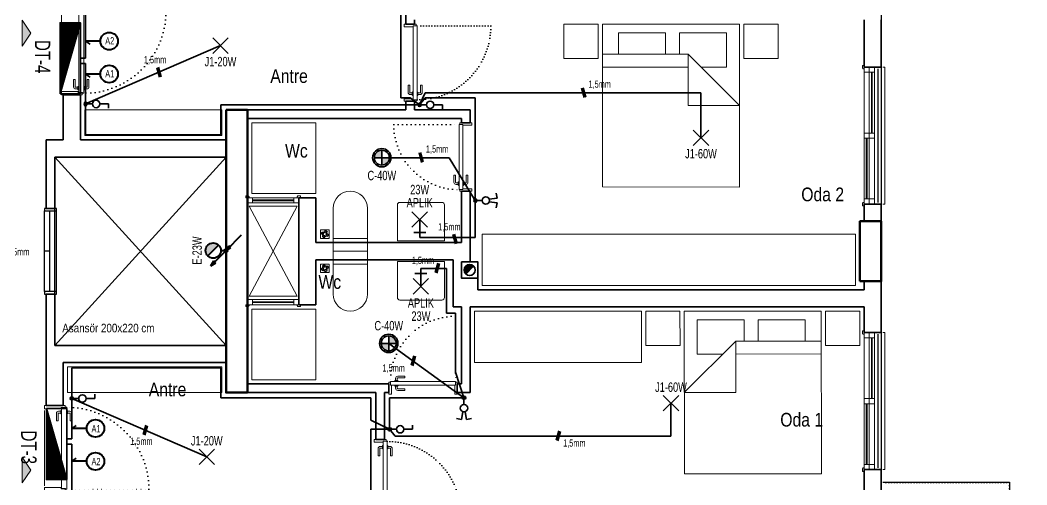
# Model space of a CAD drawing. Header units: millimetres. Extents: x 1852829 to 1882754, y -270850 to -231658.
# Drawn here: x 1858397 to 1859573, y -248104 to -247561 of the extents above; entities that cross this region are included whole.
import ezdxf
from ezdxf.enums import TextEntityAlignment as Align

# ---------------------------------------------------------------- set-up
doc = ezdxf.new("R2010")
doc.units = ezdxf.units.MM
for name, pattern in [('CONTINOUS', [0]), ('CONTINU', [0]), ('DASHED', [0.75, 0.5, -0.25]), ('DOT', [0.25, 0, -0.25]), ('izdüşüm arka', [3.175, 0, -3.175])]:
    doc.linetypes.add(name, pattern=pattern)
for name, color, linetype, lineweight in [('a_ba', 6, 'Continuous', 50), ('a_doğrama', 251, 'Continuous', 20), ('a_duvar', 251, 'Continuous', 35), ('a_görünüş', 32, 'Continuous', 25), ('a_görünüş_ince', 8, 'Continuous', 20), ('a_izdüşüm_arka', 251, 'izdüşüm arka', 30), ('a_not_mahal', 253, 'Continuous', 5), ('a_not_misc', 144, 'Continuous', 5), ('a_not_text', 7, 'Continuous', 13), ('a_tefriş', 8, 'Continuous', 20), ('Aydınlatma', 4, 'CONTINOUS', 35), ('Aydınlatma_', 3, 'Continuous', 40), ('Genel', 4, 'CONTINOUS', 40), ('genell', 4, 'Continuous', 25), ('Priz', 6, 'CONTINOUS', 40), ('Topraklama', 3, 'DASHED', 40)]:
    doc.layers.add(name, color=color, linetype=linetype, lineweight=lineweight)
doc.layers.add('a_basılmayacak', color=251, linetype='Continuous', lineweight=5, plot=False)
doc.layers.add('a_m2_taks', color=147, linetype='Continuous', plot=False)
doc.styles.add('Grupcad', font='arial.ttf', dxfattribs={"width": 0.7})
doc.styles.add('OL', font='tsimplex.shx', dxfattribs={"width": 0.8, "height": 12})
doc.styles.add('ROMANTUR', font='arial.ttf', dxfattribs={"width": 0.7})
doc.styles.get("Standard").update_dxf_attribs({"font": 'ARIALN.TTF'})

# ---------------------------------------------------------------- blocks, each defined once
blk = doc.blocks.new('K1')
at = {"layer": 'a_doğrama', "color": 251}
for points in [[(-17.5, -2.5), (-22, -2.5), (-22, 0), (2, 0), (2, -4), (-17.5, -4), (-17.5, -2.5)], [(-27.5, -93.1), (-25, -93.1)], [(-14.5, -93.1), (-17, -93.1)], [(-17.5, -97.5), (-22, -97.5), (-22, -100), (2, -100), (2, -96), (-17.5, -96), (-17.5, -97.5)]]:
    blk.add_lwpolyline(points, dxfattribs=at)
blk.add_lwpolyline([(-18, -14), (-18, -4), (-18, -3), (-22.5, -3), (-22.5, -2.5), (-22.5, -2), (-24, -2), (-24, -2.5), (-24, -12.5), (-24, -88), (-24, -97.5), (-24, -98), (-22.5, -98), (-22.5, -97.5), (-22.5, -97), (-18, -97), (-18, -96), (-18, -86.5)], close=True, dxfattribs=at)
for points in [[(-25, -91.1), (-27.5, -91.1, -0.414214), (-28, -90.6), (-28, -82.1), (-30, -82.1), (-30, -90.6)], [(-17, -91.1), (-14.5, -91.1, 0.414214), (-14, -90.6), (-14, -82.1), (-12, -82.1), (-12, -90.6)], [(-24, -94.1), (-24.5, -94.1, -0.414214), (-25, -93.6), (-25, -90.6, -0.414214), (-24.5, -90.1), (-24, -90.1)], [(-18, -94.1), (-17.5, -94.1, 0.414214), (-17, -93.6), (-17, -90.6, 0.414214), (-17.5, -90.1), (-18, -90.1)]]:
    blk.add_lwpolyline(points, format="xyb", dxfattribs=at)
for centre, start, end in [((-27.5, -90.6), 180, 270), ((-14.5, -90.6), 270, 0)]:
    blk.add_arc(centre, 2.5, start, end, dxfattribs=at)
at = {"layer": 'a_görünüş_ince', "color": 251}
blk.add_line((2, -6), (2, -94), dxfattribs=at)
at = {"layer": 'a_izdüşüm_arka', "color": 251, "linetype": 'DOT', "ltscale": 20}
blk.add_line((-24, -2), (-120, -2), dxfattribs=at)
blk.add_arc((-24, -2), 96, 180, 270, dxfattribs=at)
blk = doc.blocks.new('K2')
at = {"layer": 'a_doğrama', "color": 251, "linetype": 'Continuous'}
for p, q in [((-13, 88.1), (-13, 1.9)), ((-13, 88.1), (-8.5, 88.1)), ((-12, 90), (-12, 88.1)), ((-12, 90), (-10, 90)), ((-8.5, 88.1), (-8.5, 1.9)), ((-13, 1.9), (-8.5, 1.9)), ((-12, 0), (-12, 1.9)), ((-12, 0), (-10, 0))]:
    blk.add_line(p, q, dxfattribs=at)
at = {"layer": 'a_doğrama', "color": 251}
for points in [[(-13, 83.1), (-13.5, 83.1, 0.414214), (-14, 82.6), (-14, 79.6, 0.414214), (-13.5, 79.1), (-13, 79.1)], [(-8.5, 83.1), (-8, 83.1, -0.414214), (-7.5, 82.6), (-7.5, 79.6, -0.414214), (-8, 79.1), (-8.5, 79.1)], [(-14, 80.1), (-16.5, 80.1, 0.414214), (-17, 79.6), (-17, 71.1), (-19, 71.1), (-19, 79.6)], [(-7.5, 80.1), (-5, 80.1, -0.414214), (-4.5, 79.6), (-4.5, 71.1), (-2.5, 71.1), (-2.5, 79.6)]]:
    blk.add_lwpolyline(points, format="xyb", dxfattribs=at)
at = {"layer": 'a_doğrama', "color": 251, "linetype": 'Continuous'}
for points in [[(0, 90), (2, 90), (2, 87), (-8.5, 87)], [(0, 0), (2, 0), (2, 3), (-8.5, 3)]]:
    blk.add_lwpolyline(points, dxfattribs=at)
at = {"layer": 'a_doğrama', "color": 251}
for points in [[(-16.5, 82.1), (-14, 82.1)], [(-5, 82.1), (-7.5, 82.1)]]:
    blk.add_lwpolyline(points, dxfattribs=at)
for centre, start, end in [((-16.5, 79.6), 90, 180), ((-5, 79.6), 0, 90)]:
    blk.add_arc(centre, 2.5, start, end, dxfattribs=at)
at = {"layer": 'a_izdüşüm_arka', "color": 251}
blk.add_lwpolyline([(-99.2, 1.9), (-13, 1.9)], dxfattribs=at)
blk.add_arc((-13, 1.9), 86.2, 90, 180, dxfattribs=at)
blk = doc.blocks.new('klozet')
at = {"layer": 'a_tefriş'}
blk.add_line((20, 0), (-20, 0), dxfattribs=at)
for points in [[(-20, 0), (-20, -15), (20, -15), (20, 0)], [(-20, -50), (-20, -15)], [(20, -50), (20, -15)]]:
    blk.add_lwpolyline(points, dxfattribs=at)
blk.add_arc((0, -50), 20, 180, 360, dxfattribs=at)
blk = doc.blocks.new('k_80')
at = {"layer": 'a_doğrama', "color": 251, "linetype": 'Continuous'}
for p, q in [((-80, 2), (-78.1, 2)), ((-80, 2), (-80, 0)), ((-78.1, 3), (-1.9, 3)), ((-78.1, 3), (-78.1, -1.5)), ((-1.9, 3), (-1.9, -1.5)), ((0, 2), (-1.9, 2)), ((0, 2), (0, 0)), ((-78.1, -1.5), (-1.9, -1.5))]:
    blk.add_line(p, q, dxfattribs=at)
at = {"layer": 'a_doğrama', "color": 251}
for points in [[(-73.1, 3), (-73.1, 3.5, -0.414214), (-72.6, 4), (-69.6, 4, -0.414214), (-69.1, 3.5), (-69.1, 3)], [(-70.1, 4), (-70.1, 6.5, -0.414214), (-69.6, 7), (-61.1, 7), (-61.1, 9), (-69.6, 9)], [(-73.1, -1.5), (-73.1, -2, 0.414214), (-72.6, -2.5), (-69.6, -2.5, 0.414214), (-69.1, -2), (-69.1, -1.5)], [(-70.1, -2.5), (-70.1, -5, 0.414214), (-69.6, -5.5), (-61.1, -5.5), (-61.1, -7.5), (-69.6, -7.5)]]:
    blk.add_lwpolyline(points, format="xyb", dxfattribs=at)
for points in [[(-72.1, 6.5), (-72.1, 4)], [(-72.1, -5), (-72.1, -2.5)]]:
    blk.add_lwpolyline(points, dxfattribs=at)
at = {"layer": 'a_doğrama', "color": 251, "linetype": 'Continuous'}
for points in [[(-80, -10), (-80, -12), (-77, -12), (-77, -1.5)], [(0, -10), (0, -12), (-3, -12), (-3, -1.5)]]:
    blk.add_lwpolyline(points, dxfattribs=at)
at = {"layer": 'a_doğrama', "color": 251}
for centre, start, end in [((-69.6, 6.5), 90, 180), ((-69.6, -5), 180, 270)]:
    blk.add_arc(centre, 2.5, start, end, dxfattribs=at)
at = {"layer": 'a_izdüşüm_arka', "color": 251, "linetype": 'DOT', "ltscale": 20}
blk.add_line((-1.9, 79.2), (-1.9, 3), dxfattribs=at)
blk.add_arc((-1.9, 3), 76.2, 90, 180, dxfattribs=at)
blk = doc.blocks.new('M1')
at = {"layer": 'a_doğrama', "linetype": 'Continuous'}
for p, q in [((-24, 6), (-30, 6)), ((-30, 0), (-30, 6)), ((-24, 0), (-30, 0)), ((-24, 0), (-24, 6)), ((30, 6), (24, 6)), ((24, 6), (24, 0)), ((30, 0), (30, 6)), ((30, 0), (24, 0))]:
    blk.add_line(p, q, dxfattribs=at)
at = {"layer": 'a_doğrama'}
for p, q in [((24, 3.5), (-24, 3.5)), ((24, 2.5), (-24, 2.5))]:
    blk.add_line(p, q, dxfattribs=at)
for points in [[(-28, -1), (-28, 0), (-32, 0), (-32, -2), (-29, -2)], [(28, -1), (28, 0), (32, 0), (32, -2), (29, -2)]]:
    blk.add_lwpolyline(points, close=True, dxfattribs=at)
at = {"layer": 'a_görünüş_ince'}
for p, q in [((24, 6), (-24, 6)), ((-24, 0), (24, 0))]:
    blk.add_line(p, q, dxfattribs=at)
blk = doc.blocks.new('160p')
at = {"layer": 'a_doğrama', "color": 251}
for points in [[(-6, -6), (-6, 0), (-12, 0), (-12, -6)], [(0, -6), (0, 0), (-6, 0), (-6, -6)], [(-6, -83), (-6, -77), (-12, -77), (-12, -83)], [(0, -83), (0, -77), (-6, -77), (-6, -83)], [(-6, -160), (-6, -154), (-12, -154), (-12, -160)], [(0, -160), (0, -154), (-6, -154), (-6, -160)]]:
    blk.add_lwpolyline(points, close=True, dxfattribs=at)
for points in [[(2, -1), (2, 2), (0, 2), (0, -2), (1, -2), (2, -1)], [(-9.5, -6), (-9.5, -77)], [(-8.5, -6), (-8.5, -77)], [(-3.5, -83), (-3.5, -154)], [(-2.5, -83), (-2.5, -154)], [(2, -159), (2, -162), (0, -162), (0, -158), (1, -158), (2, -159)]]:
    blk.add_lwpolyline(points, dxfattribs=at)
at = {"layer": 'a_görünüş_ince', "color": 251}
for points in [[(-22, -160), (-24, -160), (-24, 0), (-22, 0)], [(-12, -77), (-12, -6)], [(-6, -77), (-6, -6)], [(-6, -77), (-6, -6)], [(0, -77), (0, -6)], [(-12, -154), (-12, -83)], [(-6, -154), (-6, -83)], [(-6, -154), (-6, -83)], [(0, -154), (0, -83)]]:
    blk.add_lwpolyline(points, dxfattribs=at)
blk = doc.blocks.new('baca_müstakil')
at = {"layer": 'a_duvar'}
h = blk.add_hatch(color=256, dxfattribs=at)
h.dxf.hatch_style = 1
h.paths.add_polyline_path([(4.9, -4.9, 0.198912), (3, -9.5, 0.668179), (14.1, -14.1)])
blk.add_line((4.9, -4.9), (14.1, -14.1), dxfattribs=at)
blk.add_lwpolyline([(0, -19), (19, -19), (19, 0), (0, 0)], close=True, dxfattribs=at)
blk.add_circle((9.5, -9.5), 6.5, dxfattribs=at)
blk = doc.blocks.new('tefriş_yatak_çift')
at = {"layer": 'a_tefriş'}
for points in [[(-85, -5), (-85, -45), (-125, -45), (-125, -5)], [(80, -195), (80, -5), (-80, -5), (-80, -195)], [(85, -5), (85, -45), (125, -45), (125, -5)]]:
    blk.add_lwpolyline(points, close=True, dxfattribs=at)
for points in [[(-6.3, -40), (-6.3, -15), (-61.3, -15), (-61.3, -40)], [(35, -55), (65, -55), (65, -15), (10, -15), (10, -40)], [(-80, -40), (20, -40), (80, -100), (20, -100), (20, -40)], [(-80, -55), (20, -55)]]:
    blk.add_lwpolyline(points, dxfattribs=at)
blk = doc.blocks.new('tefriş_süzgeç')
at = {"layer": 'a_tefriş'}
for p, q in [((5, 0), (-5, 0)), ((-5, 0), (-5, -10)), ((5, -10), (5, 0)), ((-5, -10), (5, -10)), ((-3.6, -5.1), (-4.1, -5.1)), ((-2.6, -5.1), (-3.1, -5.1)), ((-2.5, -2.5), (-2.9, -2.2)), ((-2.6, -7.6), (-2.9, -7.9)), ((-2, -3.3), (-2.3, -3)), ((-1.9, -6.9), (-2.2, -7.2)), ((-1.6, -5.1), (-2.1, -5.1)), ((-1.2, -3.9), (-1.5, -3.6)), ((-1.2, -6.2), (-1.5, -6.5)), ((-0.2, -2.5), (-0.2, -2)), ((-0.1, -1.5), (-0.1, -1)), ((-0.1, -3), (-0.1, -3.5)), ((-0.1, -6.6), (-0.1, -7.1)), ((-0.1, -7.6), (-0.1, -8.1)), ((-0.1, -8.6), (-0.1, -9.1)), ((1, -4), (1.4, -3.6)), ((1.1, -6.2), (1.4, -6.5)), ((1.5, -5.1), (2, -5.1)), ((1.7, -3.3), (2.1, -2.9)), ((1.8, -6.9), (2.1, -7.2)), ((2.5, -2.5), (2.8, -2.2)), ((2.5, -5.1), (3, -5.1)), ((2.5, -7.5), (2.8, -7.9)), ((3.5, -5.1), (4, -5.1))]:
    blk.add_line(p, q, dxfattribs=at)
for centre, radius, start, end in [((-0.1, -5.1), 4.06, 134.2896, 180), ((-0.1, -5.1), 3.56, 134.2896, 180), ((-0.1, -5.1), 3.06, 180, 225), ((-0.1, -5.1), 4.06, 225, 270), ((-0.1, -5.1), 2.56, 180, 225), ((-0.1, -5.1), 3.56, 225, 270), ((-0.4, -4.4), 2.4, 84.5943, 143.2016), ((-0.1, -5.1), 2.06, 134.2896, 180), ((-0.1, -5), 2.44, 90.343, 138.1212), ((-0.1, -5.1), 1.56, 134.2896, 180), ((-0.1, -5.1), 2.06, 225, 270), ((-0.1, -5.1), 1.56, 225, 270), ((-0.1, -5.1), 4.06, 45, 90), ((-0.1, -5.1), 3.56, 45, 90), ((-0.1, -5.1), 2.06, 45, 90), ((-0.1, -5.1), 1.56, 45, 90), ((-0.1, -5.1), 2.56, 270, 315.7104), ((-0.1, -5.1), 3.06, 270, 315.7104), ((-0.1, -5.1), 1.56, 314.2896, 360), ((-0.1, -5.1), 2.06, 314.2896, 360), ((-0.1, -5.1), 2.56, 360, 45), ((-0.1, -5.1), 3.06, 360, 45), ((-0.1, -5.1), 3.56, 314.2896, 360), ((-0.1, -5.1), 4.06, 314.2896, 360)]:
    blk.add_arc(centre, radius, start, end, dxfattribs=at)
blk = doc.blocks.new('L1-23W')
at = {"layer": 'Aydınlatma_', "linetype": 'CONTINU'}
h = blk.add_hatch(color=1, dxfattribs=at)
edge = h.paths.add_edge_path()
edge.add_arc((0, 14.9), 8.91, 360, 495, ccw=False)
edge.add_arc((0, 14.9), 8.91, 315, 360, ccw=False)
edge.add_line((6.3, 8.6), (-6.3, 21.2))
at = {"layer": 'Aydınlatma_', "color": 1, "linetype": 'CONTINU'}
blk.add_line((6.3, 8.6), (-6.3, 21.2), dxfattribs=at)
at = {"layer": 'Aydınlatma_', "linetype": 'CONTINU'}
blk.add_line((-6, 0), (6, 0), dxfattribs=at)
at = {"layer": 'Aydınlatma_', "linetype": 'CONTINU', "ltscale": 5}
blk.add_line((0, 6), (0, 0), dxfattribs=at)
at = {"layer": 'Aydınlatma_', "color": 1, "linetype": 'CONTINU'}
blk.add_circle((0, 14.9), 8.91, dxfattribs=at)
at = {"layer": 'Aydınlatma_', "color": 4, "linetype": 'CONTINU', "style": 'Grupcad', "width": 0.7, "flags": 8}
blk.add_attdef('L1-23W', text='', height=11, dxfattribs=at).set_placement((0, 33.8), align=Align.MIDDLE_CENTER)
blk = doc.blocks.new('YUKARIYA GIDEN HAT')
at = {"linetype": 'Continuous'}
blk.add_hatch(color=0, dxfattribs=at).paths.add_polyline_path([(12.1, 14.3), (14.3, 12.1), (17.8, 17.8)])
h = blk.add_hatch(color=7, dxfattribs=at)
edge = h.paths.add_edge_path()
edge.add_arc((0, 0), 1.75, 0, 360)
at = {"color": 0, "linetype": 'Continuous'}
for p, q in [((0, 0), (17.8, 17.8)), ((17.8, 17.8), (12.1, 14.3)), ((12.1, 14.3), (14.3, 12.1)), ((17.8, 17.8), (14.3, 12.1))]:
    blk.add_line(p, q, dxfattribs=at)
at = {"color": 7, "linetype": 'Continuous'}
blk.add_circle((0, 0), 1.75, dxfattribs=at)
blk = doc.blocks.new('ASAGIDAN GELEN HAT')
at = {"linetype": 'Continuous'}
blk.add_hatch(color=0, dxfattribs=at).paths.add_polyline_path([(-5.7, -3.4), (-3.5, -5.6), (0, 0)])
h = blk.add_hatch(color=7, dxfattribs=at)
edge = h.paths.add_edge_path()
edge.add_arc((0, 0), 1.75, 0, 360)
at = {"color": 0, "linetype": 'Continuous'}
for p, q in [((-17.8, -17.8), (0, 0)), ((0, 0), (-5.7, -3.4)), ((0, 0), (-3.5, -5.6)), ((-5.7, -3.4), (-3.5, -5.6))]:
    blk.add_line(p, q, dxfattribs=at)
at = {"color": 7, "linetype": 'Continuous'}
blk.add_circle((0, 0), 1.75, dxfattribs=at)
blk = doc.blocks.new('ASAGIDAN YUKARIYA HAT')
at = {"color": 0, "linetype": 'CONTINOUS'}
for name in ['YUKARIYA GIDEN HAT', 'ASAGIDAN GELEN HAT']:
    blk.add_blockref(name, (0, 0), dxfattribs=at)
blk = doc.blocks.new('KAT PANOSU')
at = {"layer": 'Aydınlatma', "linetype": 'CONTINU'}
h = blk.add_hatch(dxfattribs=at)
h.set_pattern_fill('ANSI31', color=2)
h.set_pattern_definition([(45, (274.5771, -113244.44112), (-0.08838834765, 0.08838834765), [])])
h.paths.add_polyline_path([(41.5, 11.9), (-41.5, -11.9), (41.5, -11.9)])
at = {"layer": 'Aydınlatma', "color": 2, "linetype": 'CONTINU'}
blk.add_line((-41.5, -11.9), (41.5, 11.9), dxfattribs=at)
blk.add_line((-41.5, -11.9), (41.5, 11.9), dxfattribs=at)
blk.add_line((-41.5, -11.9), (41.5, 11.9), dxfattribs=at)
blk.add_line((-41.5, -11.9), (41.5, 11.9), dxfattribs=at)
blk.add_line((-41.5, -11.9), (41.5, 11.9), dxfattribs=at)
blk.add_line((-41.5, -11.9), (41.5, 11.9), dxfattribs=at)
blk.add_lwpolyline([(-41.5, -11.9), (-41.5, 11.9), (41.5, 11.9), (41.5, -11.9)], close=True, dxfattribs=at)
blk.add_lwpolyline([(-41.5, -11.9), (-41.5, 11.9), (41.5, 11.9), (41.5, -11.9)], close=True, dxfattribs=at)
blk.add_lwpolyline([(-41.5, -11.9), (-41.5, 11.9), (41.5, 11.9), (41.5, -11.9)], close=True, dxfattribs=at)
blk.add_lwpolyline([(-41.5, -11.9), (-41.5, 11.9), (41.5, 11.9), (41.5, -11.9)], close=True, dxfattribs=at)
blk.add_lwpolyline([(-41.5, -11.9), (-41.5, 11.9), (41.5, 11.9), (41.5, -11.9)], close=True, dxfattribs=at)
blk.add_lwpolyline([(-41.5, -11.9), (-41.5, 11.9), (41.5, 11.9), (41.5, -11.9)], close=True, dxfattribs=at)
blk = doc.blocks.new('J1-20W')
at = {"layer": 'Aydınlatma', "color": 1, "linetype": 'CONTINU'}
for p, q in [((9, 9), (-9, -9)), ((-9, 9), (9, -9))]:
    blk.add_line(p, q, dxfattribs=at)
at = {"layer": 'Aydınlatma', "linetype": 'CONTINU', "style": 'Grupcad', "width": 0.7, "flags": 8}
blk.add_attdef('J1-20W', text='', height=11, dxfattribs=at).set_placement((0, 18.7), align=Align.MIDDLE_CENTER)
blk = doc.blocks.new('C-20W')
at = {"layer": 'Aydınlatma', "linetype": 'CONTINU'}
h = blk.add_hatch(color=1, dxfattribs=at)
h.paths.add_polyline_path([(8.7, 0), (0, 0), (0, 8.7, -0.414214)])
h.paths.add_polyline_path([(0, -8.7, -0.414214), (-8.7, 0), (0, 0)])
at = {"layer": 'Aydınlatma', "color": 1, "linetype": 'CONTINU'}
for p, q in [((8.7, 0), (-8.7, 0)), ((0, 8.7), (0, -8.7))]:
    blk.add_line(p, q, dxfattribs=at)
at = {"layer": 'Aydınlatma', "linetype": 'CONTINU'}
blk.add_circle((0, 0), 10.7, dxfattribs=at)
at = {"layer": 'Aydınlatma', "color": 1, "linetype": 'CONTINU'}
blk.add_circle((0, 0), 8.7, dxfattribs=at)
at = {"layer": 'Aydınlatma', "linetype": 'CONTINU', "style": 'Grupcad', "width": 0.7, "flags": 8}
blk.add_attdef('C-40W', text='', height=11, dxfattribs=at).set_placement((0, 20.7), align=Align.MIDDLE_CENTER)
blk = doc.blocks.new('APLIK dahili tip1-23W')
at = {"layer": 'Aydınlatma', "color": 1, "linetype": 'CONTINU'}
for p, q in [((9, 24), (-9, 6)), ((-9, 24), (9, 6))]:
    blk.add_line(p, q, dxfattribs=at)
at = {"layer": 'Aydınlatma', "linetype": 'CONTINU'}
for p, q in [((0, 15), (0, 0)), ((-7, 0), (7, 0)), ((0, 0), (0, 0))]:
    blk.add_line(p, q, dxfattribs=at)
at = {"layer": 'Aydınlatma', "linetype": 'CONTINU', "style": 'Grupcad', "width": 0.7, "flags": 8}
for tag, p in [('23W', (0, 50)), ('APLIK', (0, 34.5))]:
    blk.add_attdef(tag, text='', height=11, dxfattribs=at).set_placement(p, align=Align.MIDDLE_CENTER)
blk = doc.blocks.new('NORMAL ANAHTAR')
at = {"layer": 'Aydınlatma', "color": 6, "linetype": 'CONTINU'}
for p, q in [((0, 18.8), (-4.9, 18.8)), ((0, 8.6), (0, 18.8))]:
    blk.add_line(p, q, dxfattribs=at)
blk.add_circle((0, 4.3), 4.32, dxfattribs=at)
blk = doc.blocks.new('KOMUTATOR ANAHTAR')
at = {"layer": 'Aydınlatma', "color": 6, "linetype": 'CONTINU'}
for p, q in [((-2.9, 17.5), (-8.6, 16.5)), ((-1.4, 8.4), (-2.9, 17.5)), ((1.4, 8.4), (2.9, 17.5)), ((2.9, 17.5), (8.6, 16.5))]:
    blk.add_line(p, q, dxfattribs=at)
blk.add_circle((0, 4.3), 4.32, dxfattribs=at)
blk = doc.blocks.new('BUAT (Enerji)')
at = {"layer": 'Priz', "linetype": 'CONTINU'}
h = blk.add_hatch(color=256, dxfattribs=at)
edge = h.paths.add_edge_path()
edge.add_arc((0, 0), 1.75, 0, 360)
blk.add_circle((0, 0), 1.75, dxfattribs=at)

msp = doc.modelspace()

# ---------------------------------------------------------------- hatches: boundary and pattern name
at = {"layer": 'a_not_misc'}
h = msp.add_hatch(color=256, dxfattribs=at)
h.dxf.hatch_style = 1
h.paths.add_polyline_path([(1858399.7, -247561.7), (1858409.7, -247576.7), (1858399.7, -247591.7)])
h = msp.add_hatch(color=256, dxfattribs=at)
h.dxf.hatch_style = 1
h.paths.add_polyline_path([(1858399.7, -248071.9), (1858409.7, -248086.9), (1858399.7, -248101.9)])

# ---------------------------------------------------------------- linework, layer by layer
at = {"layer": 'a_ba', "color": 253}
for points in [[(1858637.7, -247666.3), (1858662.7, -247666.3), (1858662.7, -247996.3), (1858637.7, -247996.3), (1858637.7, -247971.3), (1858637.7, -247971.3), (1858637.7, -247691.3), (1858637.7, -247691.3)], [(1859377.7, -247866.3), (1859402.7, -247866.3), (1859402.7, -247796.3), (1859377.7, -247796.3)]]:
    msp.add_lwpolyline(points, close=True, dxfattribs=at)
at = {"layer": 'a_basılmayacak'}
for points in [[(1858742.7, -247763.8), (1858667.7, -247763.8), (1858667.7, -247681.3), (1858742.7, -247681.3)], [(1858742.7, -247898.8), (1858667.7, -247898.8), (1858667.7, -247981.3), (1858742.7, -247981.3)]]:
    msp.add_lwpolyline(points, close=True, dxfattribs=at)
at = {"layer": 'a_duvar'}
for p, q in [((1858847.7, -247541.3), (1858847.7, -247566.3)), ((1858857.7, -247566.3), (1858857.7, -247561.3)), ((1859382.7, -247561.3), (1859382.7, -247616.3)), ((1859402.7, -247616.3), (1859402.7, -247561.3)), ((1859382.7, -247616.3), (1859402.7, -247616.3)), ((1858447.7, -247701.3), (1858447.7, -247648.8)), ((1858467.7, -247701.3), (1858467.7, -247648.8)), ((1858847.7, -247656.3), (1858847.7, -247666.3)), ((1858857.7, -247666.3), (1858857.7, -247656.3)), ((1858637.7, -247666.3), (1858637.7, -247701.3)), ((1858847.7, -247666.3), (1858637.7, -247666.3)), ((1858662.7, -247676.3), (1858912.7, -247676.3)), ((1858922.7, -247666.3), (1858857.7, -247666.3)), ((1858912.7, -247676.3), (1858912.7, -247681.3)), ((1858922.7, -247681.3), (1858922.7, -247666.3)), ((1858427.7, -247701.3), (1858427.7, -247781.3)), ((1858447.7, -247701.3), (1858427.7, -247701.3)), ((1858637.7, -247701.3), (1858467.7, -247701.3)), ((1858437.7, -247781.3), (1858437.7, -247721.3)), ((1858437.7, -247721.3), (1858637.7, -247721.3)), ((1858637.7, -247721.3), (1858637.7, -247941.3)), ((1858662.7, -247768.8), (1858662.7, -247768.8)), ((1858742.7, -247768.8), (1858722.7, -247768.8)), ((1858722.7, -247768.8), (1858722.7, -247893.8)), ((1858742.7, -247821.3), (1858742.7, -247768.8)), ((1858912.7, -247761.3), (1858912.7, -247821.3)), ((1858922.7, -247843.8), (1858922.7, -247761.3)), ((1858437.7, -247781.3), (1858427.7, -247781.3)), ((1858427.7, -247781.3), (1858437.7, -247781.3)), ((1858662.7, -247788.8), (1858662.7, -247788.8)), ((1859402.7, -247926.3), (1859402.7, -247796.3)), ((1858742.7, -247821.3), (1858912.7, -247821.3)), ((1858902.7, -247841.3), (1858742.7, -247841.3)), ((1858742.7, -247893.8), (1858742.7, -247841.3)), ((1858902.7, -247841.3), (1858902.7, -247896.3)), ((1858662.7, -247873.8), (1858662.7, -247873.8)), ((1859382.7, -247876.3), (1858931.7, -247876.3)), ((1859382.7, -247866.3), (1859382.7, -247876.3)), ((1858427.7, -247881.3), (1858427.7, -247938.8)), ((1858437.7, -247881.3), (1858427.7, -247881.3)), ((1858437.7, -247941.3), (1858437.7, -247881.3)), ((1858662.7, -247893.8), (1858662.7, -247893.8)), ((1858722.7, -247893.8), (1858742.7, -247893.8)), ((1858912.7, -247896.3), (1858902.7, -247896.3)), ((1858912.7, -247896.3), (1858912.7, -247986.3)), ((1858922.7, -247996.3), (1858922.7, -247896.3)), ((1859382.7, -247896.3), (1858922.7, -247896.3)), ((1859382.7, -247896.3), (1859382.7, -247926.3)), ((1859402.7, -247926.3), (1859382.7, -247926.3)), ((1858427.7, -247938.8), (1858427.7, -248011.3)), ((1858437.7, -247941.3), (1858637.7, -247941.3)), ((1858447.7, -247961.3), (1858637.7, -247961.3)), ((1858447.7, -248011.3), (1858447.7, -247961.3)), ((1858827.7, -247986.3), (1858662.7, -247986.3)), ((1858912.7, -247986.3), (1858907.7, -247986.3)), ((1858647.7, -247996.3), (1858812.7, -247996.3)), ((1858812.7, -247996.3), (1858812.7, -248051.3)), ((1858822.7, -247996.3), (1858827.7, -247996.3)), ((1858822.7, -248051.3), (1858822.7, -247996.3)), ((1858907.7, -247996.3), (1858922.7, -247996.3)), ((1859382.7, -248086.3), (1859382.7, -248146.3)), ((1859402.7, -248101.3), (1859402.7, -248086.3)), ((1859402.7, -248176.3), (1859402.7, -248101.3))]:
    msp.add_line(p, q, dxfattribs=at)
for points in [[(1858847.7, -247566.3), (1858857.7, -247566.3)], [(1858447.7, -247648.8), (1858467.7, -247648.8)], [(1858847.7, -247656.3), (1858857.7, -247656.3)], [(1858912.7, -247681.3), (1858922.7, -247681.3)], [(1858912.7, -247761.3), (1858922.7, -247761.3)], [(1859402.7, -247796.3), (1859402.7, -247776.3), (1859382.7, -247776.3), (1859382.7, -247796.3)], [(1858931.7, -247862.8), (1858931.7, -247876.3)], [(1858827.7, -247986.3), (1858827.7, -247996.3)], [(1858907.7, -247986.3), (1858907.7, -247996.3)], [(1858427.7, -248011.3), (1858447.7, -248011.3)], [(1858812.7, -248051.3), (1858822.7, -248051.3)], [(1859382.7, -248086.3), (1859402.7, -248086.3)]]:
    msp.add_lwpolyline(points, dxfattribs=at)
at = {"layer": 'a_görünüş', "color": 251}
for points in [[(1859398.7, -247618.3), (1859398.7, -247774.3)], [(1859402.7, -247618.3), (1859402.7, -247774.3)], [(1858425.7, -247878.3), (1858425.7, -247784.3)], [(1858431.7, -247784.3), (1858431.7, -247878.3)], [(1858439.7, -247878.3), (1858439.7, -247784.3)], [(1858431.7, -247831.3), (1858425.7, -247831.3)], [(1859398.7, -247928.3), (1859398.7, -248084.3)], [(1859402.7, -247928.3), (1859402.7, -248084.3)], [(1859552.3, -248101.3), (1859404.7, -248101.3)], [(1859552.3, -248101.3), (1859552.3, -248721.3)]]:
    msp.add_lwpolyline(points, dxfattribs=at)
for points in [[(1858439.7, -247781.3), (1858425.7, -247781.3), (1858425.7, -247784.3), (1858439.7, -247784.3)], [(1858439.7, -247878.3), (1858425.7, -247878.3), (1858425.7, -247881.3), (1858439.7, -247881.3)]]:
    msp.add_lwpolyline(points, close=True, dxfattribs=at)
at = {"layer": 'a_görünüş_ince'}
for points in [[(1858664.7, -247778.8), (1858720.7, -247778.8)], [(1858664.7, -247883.8), (1858720.7, -247883.8)]]:
    msp.add_lwpolyline(points, dxfattribs=at)
at = {"layer": 'a_izdüşüm_arka'}
msp.add_lwpolyline([(1857322.7, -248101.3), (1857173.2, -248101.3), (1857173.2, -248121.3), (1857152.7, -248121.3), (1857152.7, -248701.3), (1857173.2, -248701.3), (1857173.2, -248721.3), (1857322.7, -248721.3), (1857322.7, -248841.3), (1859402.7, -248841.3), (1859402.7, -248721.3), (1859552.3, -248721.3), (1859552.3, -248701.3), (1859572.7, -248701.3), (1859572.7, -248121.3), (1859552.3, -248121.3), (1859552.3, -248101.3), (1859402.7, -248101.3)], dxfattribs=at)
at = {"layer": 'a_m2_taks'}
for points in [[(1857322.7, -246941.3), (1858297.7, -246941.3), (1858297.7, -247230.3), (1858447.7, -247231.3), (1858447.7, -246941.3), (1859402.7, -246941.3), (1859402.7, -248721.3), (1857322.7, -248721.3)], [(1858437.7, -247721.3), (1858637.7, -247721.3), (1858637.7, -247941.3), (1858437.7, -247941.3)]]:
    msp.add_lwpolyline(points, close=True, dxfattribs=at)
at = {"layer": 'a_not_misc'}
for points in [[(1858399.7, -247561.7), (1858409.7, -247576.7), (1858399.7, -247591.7), (1858399.7, -247561.7)], [(1858399.7, -248071.9), (1858409.7, -248086.9), (1858399.7, -248101.9), (1858399.7, -248071.9)]]:
    msp.add_lwpolyline(points, close=True, dxfattribs=at)
for points in [[(1858437.7, -247721.3), (1858637.7, -247941.3)], [(1858637.7, -247721.3), (1858437.7, -247941.3)], [(1858720.7, -247778.8), (1858664.7, -247883.8)], [(1858664.7, -247778.8), (1858720.7, -247883.8)]]:
    msp.add_lwpolyline(points, dxfattribs=at)
at = {"layer": 'a_tefriş'}
for points in [[(1858632.7, -247666.3), (1858472.7, -247666.3), (1858472.7, -247696.3), (1858632.7, -247696.3)], [(1859372.7, -247871.3), (1859372.7, -247811.3), (1858936.7, -247811.3), (1858936.7, -247871.3)], [(1858927.7, -247961.4), (1858927.7, -247901.4), (1859122.6, -247901.4), (1859122.6, -247961.4)], [(1858632.7, -247996.3), (1858452.7, -247996.3), (1858452.7, -247966.3), (1858632.7, -247966.3)]]:
    msp.add_lwpolyline(points, close=True, dxfattribs=at)
for points in [[(1858892.7, -247819.3), (1858837.7, -247819.3), (1858837.7, -247777.3, -0.414214), (1858840.7, -247774.3), (1858889.7, -247774.3, -0.414214), (1858892.7, -247777.3)], [(1858892.7, -247843.3), (1858837.7, -247843.3), (1858837.7, -247885.3, 0.414214), (1858840.7, -247888.3), (1858889.7, -247888.3, 0.414214), (1858892.7, -247885.3)]]:
    msp.add_lwpolyline(points, format="xyb", close=True, dxfattribs=at)
at = {"layer": 'Aydınlatma'}
for p, q in [((1858841.7, -247443.5), (1858841.7, -247652.4)), ((1858473.7, -247606), (1858473.7, -247547.3)), ((1858473.7, -247586), (1858478.9, -247589.5)), ((1858631.2, -247591.3), (1858473.7, -247659.4)), ((1858473.7, -247606), (1858467.7, -247606)), ((1858467.7, -247612), (1858473.7, -247612)), ((1858473.7, -247612), (1858473.7, -247695.3)), ((1858473.7, -247624.4), (1858478.9, -247628)), ((1858852.8, -247652.4), (1858841.7, -247652.4)), ((1858863.7, -247660.3), (1858852.8, -247652.4)), ((1858863.7, -247660.3), (1858870.3, -247646.4)), ((1858863.7, -247660.3), (1858870.3, -247652.4)), ((1858870.3, -247646.4), (1859192.2, -247646.4)), ((1858870.3, -247652.4), (1858928.7, -247652.4)), ((1858928.7, -247652.4), (1858928.7, -247815.3)), ((1859192.2, -247698.8), (1859192.2, -247646.4)), ((1858631.7, -247695.3), (1858631.7, -247660.3)), ((1858631.7, -247660.3), (1858863.7, -247660.3)), ((1858473.7, -247695.3), (1858631.7, -247695.3)), ((1858830.4, -247722.1), (1858898.4, -247722.1)), ((1858898.4, -247722.1), (1858928.7, -247772.1)), ((1858863.8, -247809.3), (1858863.8, -247815.3)), ((1858863.8, -247815.3), (1858928.7, -247815.3)), ((1858865.2, -247857.3), (1858865.2, -247851.3)), ((1858865.2, -247851.3), (1858895, -247851.3)), ((1858895, -247851.3), (1858895, -247903.8)), ((1858895, -247903.8), (1858905.7, -247903.8)), ((1858905.7, -247972.6), (1858905.7, -247903.8)), ((1858915.5, -248002.3), (1858827.7, -247938.9)), ((1858457.7, -248050.5), (1858457.7, -247967.3)), ((1858457.7, -247967.3), (1858631.7, -247967.3)), ((1858631.7, -247967.3), (1858631.7, -248002.3)), ((1858915.5, -248002.3), (1858905.7, -247972.6)), ((1858615.2, -248071.3), (1858457.7, -248003.2)), ((1858631.7, -248002.3), (1858806.7, -248002.3)), ((1858806.7, -248028.4), (1858806.7, -248002.3)), ((1858828.7, -248039.2), (1858828.7, -248002.3)), ((1858828.7, -248002.3), (1858915.5, -248002.3)), ((1859157.2, -248008.8), (1859157.2, -248047.1)), ((1858828.7, -248039.2), (1858806.7, -248028.4)), ((1858457.7, -248038.1), (1858462.9, -248034.6)), ((1858828.7, -248039.2), (1858806.7, -248039.2)), ((1858806.7, -248264.1), (1858806.7, -248039.2)), ((1858828.7, -248039.2), (1858835.3, -248047.1)), ((1858451.7, -248050.5), (1858457.7, -248050.5)), ((1858835.3, -248047.1), (1859157.2, -248047.1)), ((1858451.7, -248056.5), (1858457.7, -248056.5)), ((1858457.7, -248056.5), (1858457.7, -248110.3)), ((1858457.7, -248076.6), (1858462.9, -248073))]:
    msp.add_line(p, q, dxfattribs=at)
at = {"layer": 'Aydınlatma', "color": 3}
for p, q in [((1858560.2, -247628.1), (1858557.1, -247617.1)), ((1858562.1, -247627.6), (1858559, -247616.6)), ((1859055.9, -247651.9), (1859052.8, -247640.9)), ((1859057.8, -247651.4), (1859054.7, -247640.4)), ((1858866.1, -247727.6), (1858863, -247716.6)), ((1858868, -247727.1), (1858864.9, -247716.1)), ((1858905.7, -247822.8), (1858902.6, -247811.8)), ((1858907.6, -247822.3), (1858904.5, -247811.3)), ((1858885.1, -247845.2), (1858882, -247856.2)), ((1858887, -247845.8), (1858883.9, -247856.8)), ((1858857, -247953.5), (1858853.9, -247964.5)), ((1858858.9, -247954), (1858855.8, -247965)), ((1858544.2, -248034.4), (1858541.1, -248045.4)), ((1858546.1, -248035), (1858543, -248046)), ((1859026.3, -248041.1), (1859023.2, -248052)), ((1859028.2, -248041.6), (1859025.2, -248052.6))]:
    msp.add_line(p, q, dxfattribs=at)
at = {"layer": 'Aydınlatma', "color": 6}
for p, q in [((1858481.7, -247659.4), (1858473.7, -247659.4)), ((1858871.7, -247660.3), (1858863.7, -247660.3)), ((1858936.7, -247772.1), (1858928.7, -247772.1)), ((1858465.7, -248003.2), (1858457.7, -248003.2)), ((1858915.5, -248010.3), (1858915.5, -248002.3)), ((1858836.7, -248039.2), (1858828.7, -248039.2))]:
    msp.add_line(p, q, dxfattribs=at)
at = {"layer": 'Priz', "color": 4, "linetype": 'CONTINU'}
for p, q in [((1858491, -247586), (1858473.7, -247586)), ((1858491, -247624.4), (1858473.7, -247624.4)), ((1858475, -248038.1), (1858457.7, -248038.1)), ((1858475, -248076.6), (1858457.7, -248076.6))]:
    msp.add_line(p, q, dxfattribs=at)
for centre in [(1858501.3, -247586), (1858501.3, -247624.4), (1858485.3, -248038.1), (1858485.3, -248076.6)]:
    msp.add_circle(centre, 10.2, dxfattribs=at)

# ---------------------------------------------------------------- block references
at = {"layer": 'a_doğrama', "xscale": -1, "rotation": 180}
msp.add_blockref('M1', (1858692.7, -247768.8), dxfattribs=at)
at = {"layer": 'a_doğrama'}
msp.add_blockref('M1', (1858692.7, -247893.8), dxfattribs=at)
at = {"layer": 'a_duvar', "xscale": -1}
for p in [(1859382.7, -247616.3), (1859382.7, -247926.3)]:
    msp.add_blockref('160p', p, dxfattribs=at)
at = {"layer": 'a_duvar', "rotation": 270}
msp.add_blockref('baca_müstakil', (1858931.7, -247843.8), dxfattribs=at)
at = {"layer": 'a_izdüşüm_arka', "ltscale": 5, "xscale": -1}
for name, p, rotation in [('K1', (1858447.7, -247548.8), 0.0007963121093723657), ('K2', (1858812.7, -248141.3), 0.0007963121092924297)]:
    msp.add_blockref(name, p, dxfattribs=dict(at, rotation=rotation))
at = {"layer": 'a_izdüşüm_arka', "ltscale": 5}
for name, p, rotation in [('K2', (1858847.7, -247566.3), 179.9992036878906), ('k_80', (1858912.7, -247681.3), 90.00000000000001), ('K1', (1858427.7, -248111.3), 179.9992036878906)]:
    msp.add_blockref(name, p, dxfattribs=dict(at, rotation=rotation))
msp.add_blockref('k_80', (1858907.7, -247986.3), dxfattribs=at)
at = {"layer": 'a_tefriş', "extrusion": (0, 0, -1), "xscale": -1, "zscale": -1, "rotation": 0.0301700967464047}
msp.add_blockref('tefriş_yatak_çift', (-1859157.2, -247561.3), dxfattribs=at)
at = {"layer": 'a_tefriş', "color": 113, "xscale": -1, "rotation": 179.999203660538}
msp.add_blockref('klozet', (1858782.7, -247831.3), dxfattribs=at)
at = {"layer": 'a_tefriş', "rotation": 89.99999999999993}
msp.add_blockref('tefriş_süzgeç', (1858748, -247811.3), dxfattribs=at)
at = {"layer": 'a_tefriş', "color": 113, "rotation": 0.0007963394619744455}
msp.add_blockref('klozet', (1858782.7, -247831.3), dxfattribs=at)
at = {"layer": 'a_tefriş', "xscale": -1, "rotation": 90.00000000000007}
msp.add_blockref('tefriş_süzgeç', (1858748, -247851.3), dxfattribs=at)
at = {"layer": 'a_tefriş', "extrusion": (0, 0, -1), "zscale": -1, "rotation": 359.9698299032536}
msp.add_blockref('tefriş_yatak_çift', (-1859252.7, -247896.3), dxfattribs=at)
at = {"layer": 'Aydınlatma', "linetype": 'CONTINU', "xscale": -1}
for name, p, rotation in [('KAT PANOSU', (1858455.8, -247606), 270), ('NORMAL ANAHTAR', (1858481.7, -247659.4), 270.0000000000001), ('NORMAL ANAHTAR', (1858871.7, -247660.3), 270.0000000000001), ('KOMUTATOR ANAHTAR', (1858936.7, -247772.1), 270)]:
    msp.add_blockref(name, p, dxfattribs=dict(at, rotation=rotation))
at = {"layer": 'Aydınlatma', "linetype": 'CONTINU'}
ref = msp.add_blockref('J1-20W', (1859192.2, -247698.8), dxfattribs=dict(at, xscale=-1, rotation=180))
ref.add_attrib('J1-20W', 'J1-60W', dxfattribs={"layer": 'Aydınlatma_', "color": 4, "linetype": 'CONTINU', "height": 11, "style": 'Grupcad', "width": 0.7}).set_placement((1859192.2, -247717.4), align=Align.MIDDLE_CENTER)
ref = msp.add_blockref('C-20W', (1858819.6, -247722.1), dxfattribs=dict(at, xscale=-1, rotation=180))
ref.add_attrib('C-20W', 'C-40W', dxfattribs={"layer": 'Aydınlatma_', "color": 4, "linetype": 'Continuous', "height": 11, "style": 'Grupcad', "width": 0.7}).set_placement((1858819.6, -247742.9), align=Align.MIDDLE_CENTER)
ref = msp.add_blockref('APLIK dahili tip1-23W', (1858863.8, -247809.3), dxfattribs=at)
ref.add_attrib('APLIK', 'APLIK', dxfattribs={"layer": 'Aydınlatma_', "color": 4, "linetype": 'ByBlock', "height": 11, "style": 'Grupcad', "width": 0.7}).set_placement((1858863.8, -247774.7), align=Align.MIDDLE_CENTER)
ref.add_attrib('23W', '23W', dxfattribs={"layer": 'Aydınlatma_', "color": 4, "linetype": 'ByBlock', "height": 11, "style": 'Grupcad', "width": 0.7}).set_placement((1858863.8, -247759.3), align=Align.MIDDLE_CENTER)
ref = msp.add_blockref('APLIK dahili tip1-23W', (1858865.2, -247857.3), dxfattribs=dict(at, xscale=-1, rotation=180))
ref.add_attrib('APLIK', 'APLIK', dxfattribs={"layer": 'Aydınlatma_', "color": 4, "linetype": 'ByBlock', "height": 11, "style": 'Grupcad', "width": 0.7}).set_placement((1858865.2, -247891.8), align=Align.MIDDLE_CENTER)
ref.add_attrib('23W', '23W', dxfattribs={"layer": 'Aydınlatma_', "color": 4, "linetype": 'ByBlock', "height": 11, "style": 'Grupcad', "width": 0.7}).set_placement((1858865.2, -247907.1), align=Align.MIDDLE_CENTER)
ref = msp.add_blockref('C-20W', (1858827.7, -247938.9), dxfattribs=at)
ref.add_attrib('C-20W', 'C-40W', dxfattribs={"layer": 'Aydınlatma_', "color": 4, "linetype": 'Continuous', "height": 11, "style": 'Grupcad', "width": 0.7}).set_placement((1858827.7, -247918.2), align=Align.MIDDLE_CENTER)
ref = msp.add_blockref('J1-20W', (1859157.2, -248008.8), dxfattribs=at)
ref.add_attrib('J1-20W', 'J1-60W', dxfattribs={"layer": 'Aydınlatma_', "color": 4, "linetype": 'CONTINU', "height": 11, "style": 'Grupcad', "width": 0.7}).set_placement((1859157.2, -247990), align=Align.MIDDLE_CENTER)
for name, p, rotation in [('NORMAL ANAHTAR', (1858465.7, -248003.2), 269.9999999999999), ('KAT PANOSU', (1858439.8, -248056.5), 270), ('KOMUTATOR ANAHTAR', (1858915.5, -248010.3), 180), ('NORMAL ANAHTAR', (1858836.7, -248039.2), 269.9999999999999)]:
    msp.add_blockref(name, p, dxfattribs=dict(at, rotation=rotation))
at = {"layer": 'Genel', "linetype": 'CONTINU', "rotation": 180}
msp.add_blockref('ASAGIDAN YUKARIYA HAT', (1858637.7, -247830.5), dxfattribs=at)
at = {"layer": 'genell', "linetype": 'CONTINU'}
ref = msp.add_blockref('L1-23W', (1858637.7, -247830.5), dxfattribs=dict(at, rotation=90))
ref.add_attrib('L1-23W', 'E-23W', dxfattribs={"layer": 'Aydınlatma_', "color": 4, "linetype": 'CONTINU', "height": 11, "rotation": 90, "style": 'Grupcad', "width": 0.7}).set_placement((1858603.9, -247830.5), align=Align.MIDDLE_CENTER)
at = {"layer": 'Priz', "color": 4, "linetype": 'CONTINU', "xscale": -1}
for p, rotation in [((1858473.7, -247659.4), 180), ((1858863.7, -247660.3), 90), ((1858928.7, -247772.1), 180)]:
    msp.add_blockref('BUAT (Enerji)', p, dxfattribs=dict(at, rotation=rotation))
at = {"layer": 'Priz', "color": 4, "linetype": 'CONTINU'}
msp.add_blockref('BUAT (Enerji)', (1858457.7, -248003.2), dxfattribs=at)
for p, rotation in [((1858915.5, -248002.3), 270), ((1858828.7, -248039.2), 90)]:
    msp.add_blockref('BUAT (Enerji)', p, dxfattribs=dict(at, rotation=rotation))
at = {"layer": 'Topraklama'}
ref = msp.add_blockref('J1-20W', (1858631.2, -247591.3), dxfattribs=dict(at, xscale=-1, rotation=180))
ref.add_attrib('J1-20W', 'J1-20W', dxfattribs={"layer": 'Aydınlatma', "linetype": 'CONTINU', "height": 11, "style": 'Grupcad', "width": 0.7, "flags": 8}).set_placement((1858631.2, -247609.9), align=Align.MIDDLE_CENTER)
msp.add_blockref('J1-20W', (1858615.2, -248071.3), dxfattribs=at).add_auto_attribs({'J1-20W': 'J1-20W'})

# ---------------------------------------------------------------- texts
at = {"layer": 'a_not_mahal'}
for s, p in [('Antre', (1858689.4, -247634.8)), ('Wc', (1858706.6, -247722)), ('Oda 2', (1859309.3, -247773)), ('Wc', (1858745.6, -247875.2)), ('Antre', (1858547.5, -248000.7)), ('Oda 1', (1859284.8, -248036))]:
    msp.add_text(s, height=16, dxfattribs=at).set_placement(p)
at = {"layer": 'a_not_text'}
msp.add_text('Asansör 200x220 cm', height=10, dxfattribs=at).set_placement((1858446.5, -247926))
at = {"layer": 'Aydınlatma', "linetype": 'CONTINU', "style": 'ROMANTUR', "width": 0.7}
for s, p in [('DT-4', (1858423.5, -247604.2)), ('DT-3', (1858407.5, -248060.2))]:
    msp.add_text(s, height=18, rotation=270, dxfattribs=at).set_placement(p, align=Align.MIDDLE_CENTER)
at = {"layer": 'Priz', "color": 4, "linetype": 'CONTINU', "style": 'OL', "width": 0.7}
for s, p in [('A2', (1858496.7, -247589.8)), ('A1', (1858496.7, -247628.3))]:
    msp.add_text(s, height=8.4, dxfattribs=at).set_placement(p)
at = {"layer": 'Priz', "color": 3, "linetype": 'CONTINU', "style": 'OL', "width": 0.7}
for p in [(1858541.8, -247611.9), (1859060.9, -247640.4), (1858871.1, -247716.1), (1858885.4, -247807), (1858854.6, -247846.2)]:
    msp.add_text('1,5mm', height=8.4, dxfattribs=at).set_placement(p)
for p in [(1858382, -247836.2), (1858820.3, -247971.8), (1858525.8, -248057.4), (1859031.3, -248059.4)]:
    msp.add_text('1,5mm', height=8.4, rotation=360, dxfattribs=at).set_placement(p)
at = {"layer": 'Priz', "color": 4, "linetype": 'CONTINU', "style": 'OL', "width": 0.7}
for s, p in [('A1', (1858480.7, -248042.7)), ('A2', (1858480.7, -248081.1))]:
    msp.add_text(s, height=8.4, rotation=360, dxfattribs=at).set_placement(p)

doc.saveas('drawing.dxf')
